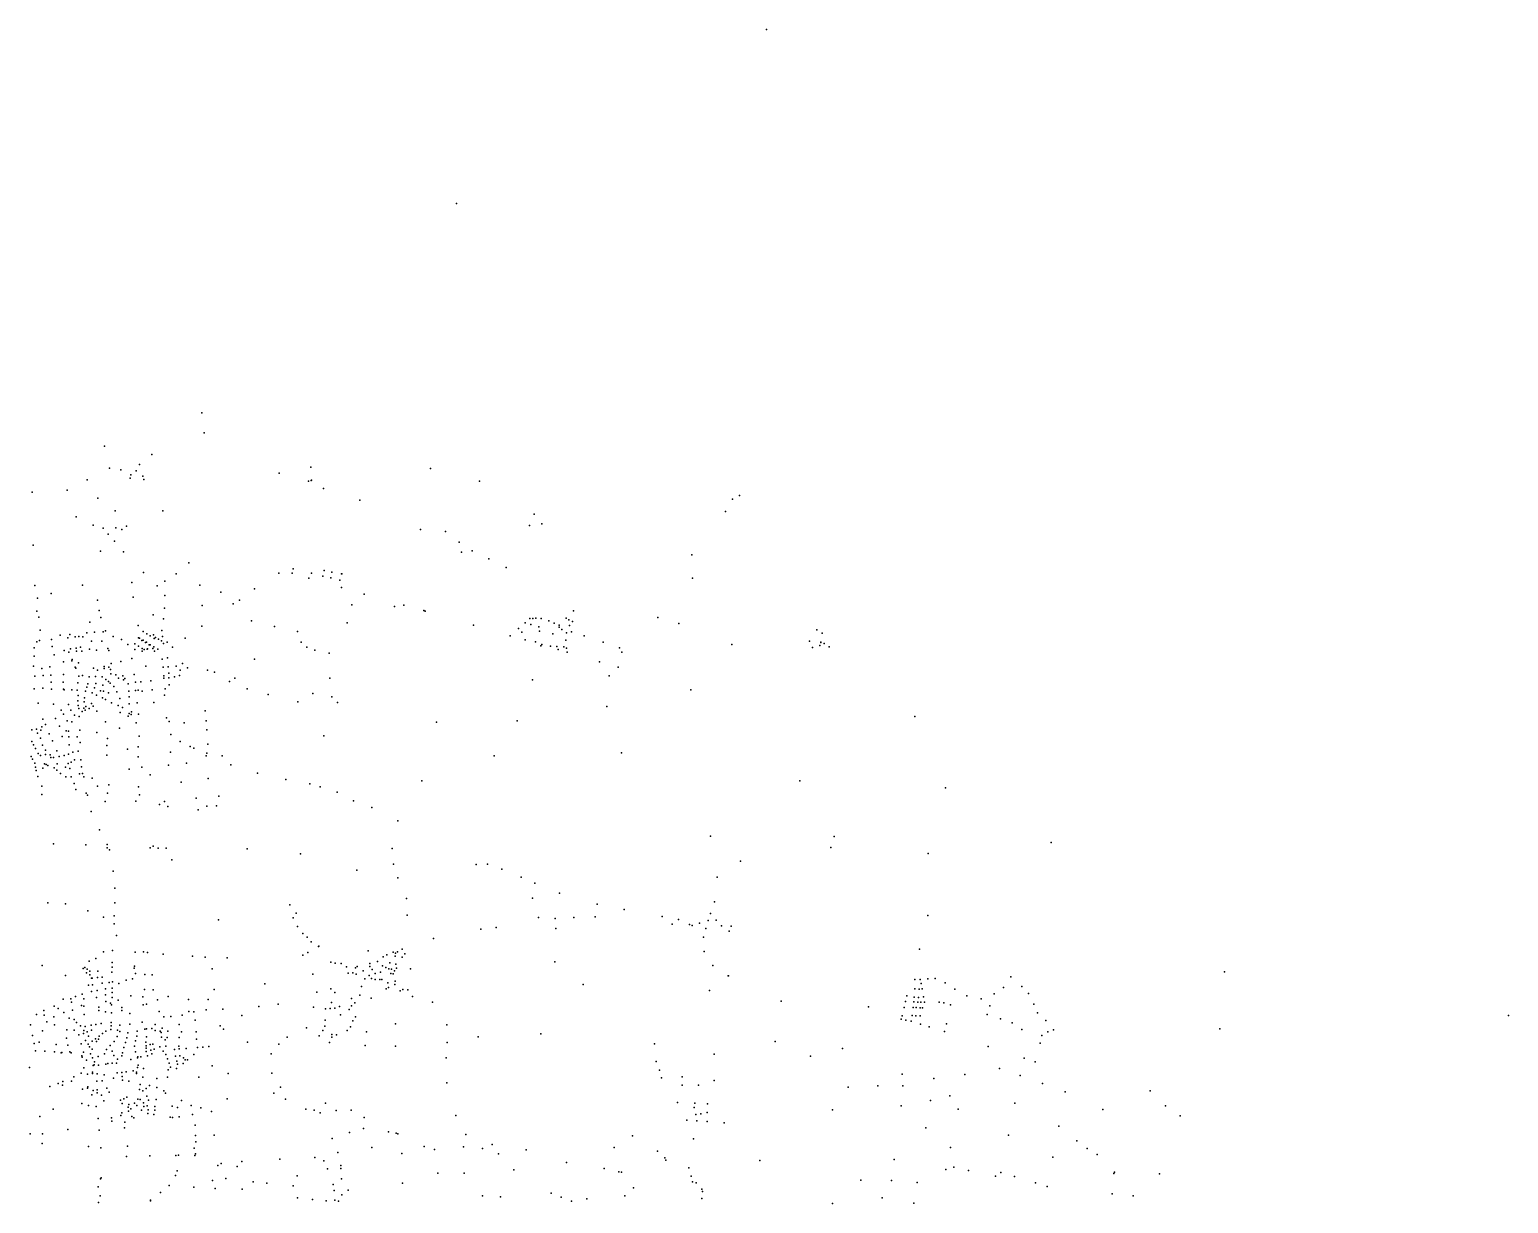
# Model space of a CAD drawing. Header units: inches. Extents: x 115360 to 163322, y 6150726 to 6189694.
# Drawn here: x 139341 to 162470, y 6169088 to 6187450 of the extents above; entities that cross this region are included whole.
import ezdxf

# ---------------------------------------------------------------- set-up
doc = ezdxf.new("R2010")
doc.units = ezdxf.units.IN
doc.header["$MEASUREMENT"] = 0
doc.layers.add('_All_', color=10, linetype='Continuous', lineweight=25)

msp = doc.modelspace()

# ---------------------------------------------------------------- linework, layer by layer
at = {"layer": '_All_'}
for p in [(150868.5977, 6187449.6944, -999), (146017.0916, 6184728.671, -999), (142033.5663, 6181454.478, 28.185), (142069.7628, 6181140.1897, 48.838), (140514.9804, 6180930.7129, -999), (141255.3757, 6180805.1179, -999), (140590.6116, 6180587.464, 20.181), (141062.2851, 6180648.2381, 20.067), (143740.942, 6180602.8094, 31.16), (145609.3492, 6180585.9607, 58.15), (140243.3848, 6180406.9082, 19.123), (140769.9334, 6180563.6212, 19.402), (140916.8224, 6180431.1773, 18.721), (140923.9754, 6180486.0173, 18.835), (141006.1363, 6180547.9323, -999), (141113.3574, 6180463.978, 19.435), (141130.602, 6180411.006, 18.419), (143244.7317, 6180512.6536, -999), (143701.248, 6180387.902, -999), (143746.135, 6180397.697, 28.884), (143748.9124, 6180400.6193, -999), (146377.5568, 6180387.7299, 74.95), (139383.091, 6180215.185, 19.429), (139927.8242, 6180245.7993, 18.76), (140406.8605, 6180120.0269, -999), (143936.8572, 6180269.3047, -999), (150444.3703, 6180161.7365, 121.63), (140682.04, 6179921.2547, 19.985), (141425.4765, 6179922.8574, -999), (144504.3597, 6180088.6488, -999), (150224.7079, 6179910.9795, 116.13), (150332.7138, 6180105.4649, 122.8), (140067.4628, 6179826.762, 18.658), (140335.0119, 6179698.2511, 19.964), (140494.505, 6179652.6256, 21.374), (140688.7273, 6179655.3439, 20.782), (140858.342, 6179682.422, 20.215), (147160.2256, 6179693.1518, 54.904), (147234.0823, 6179871.5423, 73.038), (147355.2014, 6179719.2675, 67.319), (140568.4748, 6179556.2533, 22.217), (140668.3408, 6179445.1183, 22.859), (140781.5616, 6179628.9766, 20.559), (145452.7028, 6179628.3285, 33.95), (145843.905, 6179598.1366, -999), (146058.0483, 6179432.647, -999), (139395.1237, 6179383.9276, 29.513), (140450.9466, 6179288.163, -999), (140809.4492, 6179278.533, 22.993), (146095.608, 6179275.807, 22.434), (146260.9025, 6179294.3866, -999), (149699.4506, 6179235.2086, -999), (141120.8556, 6178955.6499, 23.666), (141832.3699, 6179105.843, 19.272), (143465.0458, 6179016.651, 19.946), (143948.1689, 6178988.0522, 19.924), (144067.6393, 6178960.221, 20.707), (146526.1016, 6179173.1256, -999), (146795.1785, 6179032.7199, -999), (139425.302, 6178752.5132, 35.964), (140168.7944, 6178756.3315, 21.429), (140940.6763, 6178800.4465, 20.602), (141339.1218, 6178748.0898, 22.165), (141457.8463, 6178818.8066, 23.57), (141633.1875, 6178934.6544, 22.609), (142005.2242, 6178759.1172, 19.661), (143241.9018, 6178947.5996, 20.065), (143446.1473, 6178944.0182, 20.602), (143710.5509, 6178867.6584, 20.544), (143749.183, 6178944.6887, 19.986), (143927.8432, 6178899.7559, 20.213), (144052.0455, 6178874.7375, 20.359), (144194.0244, 6178838.3993, 20.112), (144219.3088, 6178722.2083, 20.713), (144221.6292, 6178934.0986, 20.213), (144222.2634, 6178936.2961, 20.211), (149709.4077, 6178869.742, -999), (139464.082, 6178554.4459, 36.235), (139680.225, 6178627.775, 28.452), (140402.7712, 6178523.0416, 21.442), (140963.0951, 6178569.5968, 22.007), (141457.5261, 6178599.0636, 22.072), (142329.9563, 6178647.0099, 19.501), (142626.936, 6178522.445, 19.124), (142858.7682, 6178701.782, 19.708), (144576.6131, 6178620.0891, 20.538), (139453.6979, 6178352.8727, 37.894), (139483.4567, 6178258.1598, 35.408), (140431.0524, 6178363.2419, 21.853), (141274.3788, 6178296.1279, 22.031), (141449.5436, 6178401.4842, 21.552), (142039.6593, 6178438.7876, 19.669), (142526.021, 6178464.6678, 19.927), (144380.355, 6178452.3691, 20.7), (145049.832, 6178425.35, 20.802), (145196.3852, 6178445.9654, 20.18), (145505.0458, 6178363.7143, -999), (145527.547, 6178352.639, 19.86), (147847.8144, 6178356.394, 18.851), (139507.0807, 6178056.8419, 33.397), (140281.5082, 6178181.226, 22.007), (140457.2357, 6178251.8865, 22.05), (140491.9034, 6178028.9679, 22.427), (140527.978, 6178043.596, 22.887), (140529.4356, 6178043.0272, 22.824), (141037.5508, 6178128.972, 23.514), (141117.3121, 6178032.0906, 23.2334), (141410.7709, 6178051.2895, 22.978), (141436.2307, 6178229.8004, 21.618), (142034.1047, 6178117.2382, 20.188), (142810.0958, 6178199.2625, 23.033), (143171.632, 6178110.7484, 21.411), (143529.6126, 6178035.7182, 20.998), (144306.9786, 6178170.9396, 20.13), (146285.3305, 6178133.818, 20.719), (146990.1287, 6178082.9488, 21.065), (147090.7383, 6178172.1498, 20.963), (147164.8862, 6178239.7254, 20.9), (147179.0248, 6178142.3466, 21.227), (147211.048, 6178239.2075, 21.024), (147259.1218, 6178245.0454, 20.706), (147305.0033, 6178105.228, 20.649), (147317.6442, 6178038.8644, 20.748), (147341.1542, 6178237.7189, 20.34), (147461.5537, 6178201.1117, 20.111), (147548.2255, 6178163.985, 20.056), (147624.2483, 6178135.1669, 21.197), (147625.1629, 6178102.9033, 20.264), (147666.6849, 6178063.3666, 20.287), (147734.5628, 6178240.4778, 21.666), (147773.7841, 6178218.3166, 20.876), (147783.6876, 6178126.6606, 20.6), (147818.2637, 6178031.3065, 20.078), (147834.9388, 6178188.215, 21.186), (149166.007, 6178253.394, 33.23), (149494.79, 6178159.522, 32.764), (151651.5695, 6178058.0265, 87.45), (139456.651, 6177873.4399, 44.47), (139498.3102, 6177892.8234, 41.976), (139683.4866, 6177909.661, 36.994), (139695.8023, 6177800.3009, 37.539), (139821.0628, 6177976.6217, 30.712), (139940.0631, 6177934.4477, 25.443), (139968.9296, 6177988.9501, 25.532), (140055.4614, 6177950.8912, 23.695), (140113.0296, 6177955.8972, 23.983), (140175.832, 6177948.4149, 23.749), (140236.0669, 6178013.0156, 23.027), (140311.6514, 6177880.6896, 23.372), (140356.0044, 6178021.3241, 22.792), (140469.51, 6177880.7526, 22.867), (140649.358, 6177954.225, 22.454), (140776.7284, 6177906.4757, 22.639), (140876.6163, 6177829.1484, 23.421), (140988.9467, 6177838.6748, 23.3055), (141042.8083, 6177932.624, 23.4427), (141044.1272, 6177803.6442, 23.2264), (141059.1355, 6177931.6187, 23.488), (141099.4255, 6177894.5165, 23.8026), (141115.4287, 6177898.247, 23.877), (141152.6185, 6177862.3588, 24.2433), (141171.9136, 6177864.8097, 24.3734), (141173.1246, 6177998.8703, 23.6338), (141211.476, 6177827.1501, 24.8574), (141225.7404, 6177964.7853, 24.1003), (141227.1101, 6177823.1003, 24.8521), (141279.9602, 6177979.9511, 22.877), (141289.9099, 6177926.5594, 24.7291), (141308.896, 6177942.134, 24.597), (141356.829, 6177913.585, 24.889), (141402.58, 6177886.033, 24.865), (141417.8423, 6177958.0066, 23.049), (141433.951, 6177843.89, 24.628), (141490.8848, 6177869.0723, 23.143), (141773.4393, 6177929.6498, 22.29), (143591.2465, 6177867.6169, 20.836), (146859.1101, 6177967.1912, 21.321), (147040.7281, 6178023.7253, 21.38), (147091.1496, 6177902.3436, 21.015), (147253.4153, 6177871.1086, 20.89), (147338.9095, 6177809.9922, 20.744), (147352.7323, 6177832.6628, 20.741), (147488.3046, 6177806.5482, 21.24), (147526.4182, 6177997.2119, 20.592), (147587.7927, 6177800.8169, 21.506), (147729.2866, 6177895.9229, 21.488), (147738.0585, 6178010.9714, 20.557), (148014.3154, 6177968.1268, 19.902), (148310.3767, 6177866.327, 19.615), (150323.3356, 6177831.954, -999), (151537.2334, 6177881.3905, 77.34), (151702.1289, 6177817.1164, 79.47), (151715.113, 6177864.165, 82.534), (151717.3164, 6177868.1685, -999), (151737.5096, 6178006.1406, 86.65), (151766.5972, 6177848.3799, 82.75), (139412.8945, 6177776.9036, 37.309), (139412.9669, 6177648.9807, 38.414), (139726.1276, 6177668.8399, 32.319), (139879.8702, 6177739.0204, 29.033), (139954.7774, 6177712.6009, 27.454), (139978.8464, 6177764.5544, 25.287), (140004.1223, 6177572.8218, 29.083), (140006.774, 6177594.122, 28.841), (140069.7962, 6177774.9016, 24.986), (140074.1515, 6177724.5634, 26.17), (140138.0458, 6177786.4032, 24.896), (140156.2642, 6177724.3524, 26.083), (140279.7608, 6177756.0327, 24.008), (140386.6163, 6177740.1404, 23.233), (140566.2516, 6177767.3203, 23.197), (140578.6655, 6177734.4878, 23.399), (140768.6255, 6177565.0272, 26.164), (140940.2291, 6177609.3635, 24.291), (140987.5307, 6177750.8821, 23.239), (141099.6767, 6177768.4044, 23.6371), (141101.3149, 6177727.9547, 23.958), (141131.255, 6177751.0286, 23.8863), (141181.4068, 6177756.6927, 24.4028), (141183.437, 6177763.843, 24.474), (141270.788, 6177769.316, 24.938), (141285.163, 6177792.603, 25.122), (141294.5573, 6177724.6835, 23.847), (141348.143, 6177755.426, 25.237), (141416.6717, 6177602.3792, 23.789), (141499.339, 6177620.2388, 23.447), (141576.6807, 6177789.7456, 23.209), (142859.1341, 6177601.2169, 22.126), (143678.1106, 6177788.9086, 20.949), (143803.6491, 6177744.4046, 20.616), (144026.195, 6177693.3232, 20.181), (147609.7161, 6177752.3768, 21.56), (147697.7281, 6177792.3495, 22.102), (147740.3449, 6177772.0473, 21.51), (147748.6922, 6177710.8138, 22.039), (148565.9655, 6177777.1938, 19.166), (148605.7152, 6177710.4859, 19.407), (151586.304, 6177784.1761, 73.47), (151848.1619, 6177794.3533, 79.88), (139405.0942, 6177493.3203, 41.331), (139423.077, 6177337.0704, 46.898), (139532.6788, 6177455.5497, 41.347), (139551.9295, 6177345.8, 43.846), (139657.6484, 6177481.7897, 37.198), (139673.1675, 6177348.8335, 39.607), (139871.8711, 6177561.5078, 29.318), (139873.8881, 6177362.6015, 33.07), (140053.3226, 6177477.8751, 29.566), (140062.1055, 6177460.9273, -999), (140105.5726, 6177541.8449, 27.428), (140112.2507, 6177337.4891, 27.165), (140170.5378, 6177344.9974, 26.771), (140341.3027, 6177462.503, 25.744), (140402.5744, 6177429.3557, 26.549), (140505.3743, 6177454.3187, 25.986), (140510.315, 6177488.9077, 25.91), (140580.8999, 6177474.4911, 26.008), (140608.2521, 6177437.2439, 26.274), (140613.3403, 6177373.0555, 27.322), (140617.1549, 6177531.9957, 25.032), (140690.0133, 6177355.7139, 27.319), (140798.5157, 6177341.4961, 27.134), (140975.2619, 6177359.2339, 27.408), (141158.8892, 6177492.0377, 25.228), (141430.3973, 6177474.6374, 24.349), (141442.8508, 6177339.8035, 24.725), (141510.5508, 6177479.0668, 23.83), (141520.6487, 6177380.0421, 24.602), (141636.2896, 6177489.2579, 23.58), (141685.4221, 6177344.8315, 23.214), (141694.0486, 6177427.1014, 23.645), (141730.4974, 6177533.3303, 23.195), (141810.2852, 6177466.7687, 23.138), (142122.6937, 6177430.1582, 22.145), (142234.1448, 6177396.2168, -999), (148253.2518, 6177561.1329, 20.675), (148405.994, 6177338.608, 21.304), (148545.8708, 6177477.6507, 20.981), (139411.4936, 6177137.0948, 48.008), (139549.9681, 6177147.1324, 46.766), (139679.7654, 6177242.9269, 39.835), (139685.2003, 6177130.8139, 39.783), (139867.525, 6177242.1365, 34), (139870.0889, 6177132.2374, 32.754), (139881.4146, 6177119.5397, 32.284), (140004.2985, 6177122.8225, 27.952), (140083.6832, 6177114.7157, 27.389), (140097.5589, 6177229.9083, 26.834), (140234.1326, 6177162.6945, 29.3319), (140253.887, 6177213.366, 28.334), (140273.6139, 6177324.2367, 26.975), (140354.9375, 6177150.3808, 29.8491), (140372.425, 6177329.7539, 27.735), (140379.2413, 6177220.4561, 29.6573), (140449.789, 6177105.703, 30.438), (140476.0039, 6177323.711, 28.125), (140486.5885, 6177193.9275, 29.4), (140494.7583, 6177102.1868, 30.153), (140534.7569, 6177285.0389, 27.948), (140575.278, 6177249.937, 28.598), (140600.0376, 6177227.8608, 28.991), (140661.2907, 6177173.2634, 29.339), (140732.5825, 6177303.195, 27.809), (140808.9341, 6177278.6531, 29.255), (140831.9928, 6177301.398, 27.697), (140883.2692, 6177216.3817, 27.781), (140891.6324, 6177102.1945, 28.889), (140995.5571, 6177242.5587, 27.318), (141000.3798, 6177110.8515, 28.363), (141038.812, 6177117.9408, 27.682), (141083.7871, 6177247.5038, 26.745), (141239.5775, 6177262.5962, 25.59), (141258.1429, 6177121.1473, 26.003), (141439.1961, 6177303.4512, 24.628), (141460.0891, 6177137.5712, 24.811), (141518.1284, 6177310.5226, 24.062), (141526.4049, 6177198.4464, 24.232), (141606.8411, 6177323.3421, 23.818), (142470.4038, 6177254.0541, 22.383), (142550.607, 6177302.936, 23.032), (142742.9561, 6177135.4002, 22.917), (144039.3074, 6177303.1461, 19.758), (147204.7477, 6177276.1877, -999), (149683.566, 6177123.77, 23.655), (139477.9026, 6176913.1427, 41.517), (139714.4132, 6176894.958, 43.149), (139952.2329, 6176889.7715, 32.966), (140096.9618, 6176947.0664, 33.048), (140100.7915, 6176876.3202, 34.471), (140102.2356, 6177032.7572, 30.708), (140193.808, 6176931.5636, 33.224), (140202.7342, 6176996.3093, 32.487), (140216.82, 6177098.933, 29.851), (140309.4109, 6176906.092, 33.176), (140319.761, 6177073.487, 30.408), (140385.7755, 6177037.9575, 31.165), (140479.6636, 6176993.9301, 31.427), (140528.9748, 6176971.0148, 31.662), (140573.752, 6177074.4348, 30.368), (140624.9061, 6176918.9577, 31.343), (140704.6975, 6177091.6585, 30.072), (140724.17, 6176878.185, 30.003), (140752.4176, 6176988.0969, 30.872), (140896.8076, 6177011.3873, 29.56), (140898.4815, 6176904.4037, 29.707), (141026.3598, 6176917.802, 30.268), (141101.2272, 6177100.2009, 27.131), (141283.2945, 6176924.9754, 24.973), (141452.2392, 6177040.1877, 24.728), (143074.8333, 6177048.908, 23.116), (143537.7679, 6176935.5233, 22.769), (143768.8059, 6177066.717, 22.049), (144070.798, 6177011.3339, 20.709), (144156.9691, 6176922.8193, -999), (139548.6445, 6176663.1135, 43.647), (139747.5021, 6176671.903, 42.225), (139835.491, 6176805.6134, 36.063), (139870.5595, 6176738.4741, 37.474), (139987.6831, 6176804.2464, 35.486), (140042.8192, 6176723.1751, 36.136), (140110.7086, 6176827.8379, 35.084), (140115.9338, 6176704.7893, 36.521), (140161.9922, 6176780.9699, 33.419), (140188.1214, 6176834.9042, 33.549), (140210.6121, 6176801.3768, 33.333), (140223.0414, 6176858.7144, 33.364), (140270.7603, 6176828.9917, 32.98), (140334.3948, 6176867.0608, 32.684), (140394.5399, 6176788.1069, 33.488), (140758.085, 6176769.557, 29.865), (140796.273, 6176845.234, 29.338), (140881.261, 6176708.219, 30.051), (140897.922, 6176751.301, 29.532), (140930.956, 6176733.762, 29.385), (140935.576, 6176776.848, 28.96), (141044.894, 6176738.382, 28.274), (141481.533, 6176682.2153, 25.269), (142085.6212, 6176794.5204, 23.326), (148370.8262, 6176860.7922, -999), (153184.8788, 6176704.4865, -999), (139375.0467, 6176496.1586, 49.069), (139448.1417, 6176507.0988, 49.568), (139467.0614, 6176443.479, 52.417), (139517.9487, 6176491.1026, 51.114), (139533.6487, 6176543.4626, 48.114), (139591.0722, 6176580.6693, 46.634), (139647.8215, 6176435.8207, 56.026), (139811.6438, 6176554.8927, 48.937), (139914.4119, 6176482.2821, 47.18), (139929.6985, 6176635.4909, 43.341), (139950.1296, 6176476.1333, 47.402), (140003.2135, 6176621.2265, 40.042), (140124.6616, 6176491.8664, 46.41), (140392.9093, 6176453.1853, -999), (140527.0753, 6176621.1233, -999), (140747.0346, 6176521.088, 36.741), (141008.5462, 6176603.5357, 29.16), (141525.7997, 6176627.0601, 25.582), (141551.4145, 6176420.2789, 29.762), (141761.2322, 6176607.0304, -999), (142101.6538, 6176636.6792, 24.655), (142114.4597, 6176493.2854, 26.274), (145707.8947, 6176616.1304, 24.68), (146968.7079, 6176635.8461, 21.21), (139376.8011, 6176312.7621, 54.834), (139400.071, 6176263.5976, 56.546), (139432.6822, 6176206.2596, 58.45), (139513.6724, 6176366.823, 56.47), (139543.9414, 6176257.3668, 56.612), (139588.1087, 6176176.7276, 58.771), (139697.1862, 6176323.9703, 54.483), (139851.0846, 6176389.32, 51.159), (139955.2489, 6176386.1066, 50.268), (139961.6381, 6176261.9247, 55.556), (140084.0573, 6176386.5272, 51.739), (140132.2829, 6176299.9982, 56.162), (140548.6722, 6176252.3419, 59.884), (140562.169, 6176359.6351, 57.502), (140872.8568, 6176194.1525, -999), (141041.7569, 6176228.2823, 58.516), (141053.5282, 6176395.1916, 34.96), (141698.7357, 6176312.4792, 35.108), (141851.9608, 6176237.3636, 35.233), (141910.9555, 6176207.5234, 34.454), (142128.8724, 6176271.3582, 28.477), (143944.4239, 6176400.7724, 19.85), (139366.2011, 6176077.5966, 62.574), (139387.4237, 6176038.7217, 64.514), (139421.9724, 6175976.4932, 66.944), (139474.7084, 6176124.6747, 62.229), (139512.6556, 6176096.021, 63.546), (139575.9555, 6175963.4406, 71.229), (139589.9238, 6176111.6918, 62.21), (139600.7179, 6175951.0748, 72.266), (139664.6354, 6176103.9202, 62.848), (139671.4179, 6176061.2376, 65.909), (139713.8893, 6176063.4089, 65.94), (139768.4856, 6176168.5402, 57.813), (139771.0221, 6175962.8354, 72.403), (139805.1073, 6176079.9652, 63.886), (139880.0161, 6176093.4067, 64.908), (139943.792, 6175968.82, 75.314), (139951.4264, 6176117.758, 64.33), (139993.1397, 6175989.6682, 73.218), (140015.7723, 6176144.9217, 63.196), (140042.0157, 6176024.7849, 70.777), (140099.207, 6176164.5834, 62.923), (140144.6485, 6176028.6583, 67.674), (140548.0585, 6176101.7032, 66.402), (141038.1775, 6176073.3963, 71.084), (141545.5765, 6176145.5862, 48.993), (141794.2126, 6175976.4012, -999), (142104.1383, 6176087.6819, 31.743), (142115.8338, 6176132.406, 30.461), (142351.2563, 6176090.0469, 28.499), (142488.0747, 6175949.4032, -999), (146606.014, 6176089.167, 22.459), (148598.2786, 6176137.8647, 25.095), (139434.9274, 6175913.7854, 69.549), (139443.3914, 6175859.1787, 71.275), (139472.0384, 6175765.2761, 76.734), (139548.4304, 6175897.6747, 72.549), (139628.5709, 6175935.662, 73.029), (139723.7175, 6175900.5918, 75.095), (139767.948, 6175862.8461, 77.174), (139826.439, 6175813.0179, 79.769), (139901.6747, 6175912.0333, 77.982), (139907.7912, 6175762.9788, 80.921), (139971.6095, 6175891.1288, 78.115), (139992.7189, 6175763.0072, 79.198), (140122.527, 6175809.0855, 75.425), (140151.8674, 6175918.2297, 71.518), (140170.2216, 6175814.1748, 74.19), (140190.5897, 6175759.9676, 76.443), (140318.5799, 6175742.0234, 78.395), (140900.6285, 6175878.1026, -999), (141099.4056, 6175912.1963, 82.569), (141228.1091, 6175789.9462, -999), (141515.326, 6175940.9717, 60.701), (142134.4972, 6175734.7546, 61.61), (142907.056, 6175816.5123, -999), (143348.7188, 6175718.6626, -999), (139530.6224, 6175614.8026, 80.618), (139531.5749, 6175486.3021, 82.845), (140037.1205, 6175657.0612, 82.898), (140062.6695, 6175560.5069, 83.336), (140224.6792, 6175505.9226, 85.063), (140403.3051, 6175612.485, 87.32), (140561.6667, 6175503.7467, 82.056), (140580.1437, 6175633.8666, 87.157), (141042.142, 6175603.8636, 83.059), (141710.9142, 6175676.0685, 69.265), (143724.266, 6175651.323, 26.594), (143887.2934, 6175605.384, -999), (144151.2229, 6175518.403, -999), (145475.0166, 6175700.3692, 20.47), (151390.5531, 6175696.4122, -999), (153665.8984, 6175590.0632, -999), (140249.675, 6175473.27, 86.555), (140523.8408, 6175372.4398, 91.276), (141004.1794, 6175380.1837, 86.41), (141059.6763, 6175479.1441, 85.077), (141374.1334, 6175326.0786, 90.701), (141451.1265, 6175376.5613, 93.15), (141503.7797, 6175295.2865, 93.599), (141947.6798, 6175427.9737, -999), (142114.4124, 6175303.6909, -999), (142265.771, 6175305.025, 71.416), (142299.547, 6175459.5072, -999), (144409.5439, 6175386.2039, -999), (144692.4379, 6175281.8219, -999), (140302.5372, 6175217.2087, 94.136), (141978.0492, 6175245.8682, -999), (145101.885, 6175073.8613, -999), (140432.8209, 6174929.8533, 97.423), (149989.928, 6174833.945, 23.183), (151927.0222, 6174829.0888, -999), (139713.5079, 6174710.0319, 85.752), (140222.5241, 6174697.9542, 89.815), (140555.325, 6174647.812, 98.172), (140555.9934, 6174699.9386, 99.094), (140590.5807, 6174619.1136, 98.861), (141226.9702, 6174650.611, -999), (141275.5999, 6174675.5432, -999), (141351.2499, 6174643.8442, 113.993), (141478.1864, 6174644.44, 107.893), (142742.4218, 6174636.8923, 54.914), (145009.8049, 6174640.9955, 38.491), (151875.0789, 6174654.5376, 21.05), (153396.422, 6174560.0307, -999), (155318.4559, 6174735.8744, 21.77), (141565.913, 6174463.866, 123.79), (143579.4541, 6174553.8268, 57.823), (145031.0421, 6174394.9421, 33.912), (146324.823, 6174388.245, 31.836), (146504.2483, 6174393.3286, 32.944), (150459.8791, 6174443.204, -999), (140647.8216, 6174284.8868, 89.248), (144461.7585, 6174301.9688, -999), (145098.8645, 6174178.6735, 28.189), (146725.7534, 6174316.4474, 34.051), (147027.8807, 6174193.4176, 29.688), (147244.9381, 6174095.2598, 27.258), (150096.1445, 6174190.8478, -999), (140672.0825, 6174017.5498, 86.561), (147207.14, 6173864.3057, 25.19), (147630.4498, 6173940.3233, 27.748), (139626.2583, 6173791.8876, 88.65), (139901.4647, 6173773.4827, 86.261), (140251.6268, 6173663.3825, 85.464), (140674.295, 6173791.317, 86.75), (143412.5231, 6173755.8622, 51.338), (145236.2253, 6173858.7937, 32.218), (148216.3229, 6173767.688, 26.772), (148642.6677, 6173686.8091, 31.592), (150051.0689, 6173805.6412, -999), (140495.4298, 6173567.9759, 87.725), (140661.8376, 6173462.4656, 88.722), (140665.0308, 6173588.7387, 87.981), (142296.2244, 6173523.497, 103.476), (143465.2799, 6173553.5523, 56.891), (143509.8491, 6173625.8046, 51.27), (143532.4089, 6173421.7005, 61.754), (145248.852, 6173594.4126, 36.82), (146639.0278, 6173406.0463, 26.032), (147303.0963, 6173561.9333, 23.995), (147558.9203, 6173542.1234, 24.143), (147854.0537, 6173561.3472, 26.358), (148184.6613, 6173571.0295, 23.505), (149237.266, 6173573.9776, 32.46), (149390.664, 6173457.7774, -999), (149488.8721, 6173529.1571, 28.979), (149662.7071, 6173450.6991, 28.456), (149706.212, 6173433.275, 29.462), (149821.0506, 6173469.1469, 26.01), (149951.8343, 6173515.3988, -999), (149990.6291, 6173622.4446, -999), (150079.4009, 6173516.2718, -999), (150163.4926, 6173431.5097, 39.162), (150312.7741, 6173425.7875, 36.478), (153389.4329, 6173590.1849, -999), (140699.158, 6173280.8, 90.026), (143612.9049, 6173311.9621, 64.822), (143683.1676, 6173254.1718, 66.048), (143745.0329, 6173178.8336, 64.579), (145660.9198, 6173231.8041, 38.292), (146399.5066, 6173376.5133, 28.228), (147569.5465, 6173387.8308, 27.279), (149880.12, 6173250.7677, -999), (149916.9258, 6173387.9167, -999), (150284.7799, 6173344.7482, 38.536), (140498.0443, 6173024.0514, -999), (140639.788, 6173042.5636, 87.344), (140992.1989, 6173020.1578, -999), (141120.328, 6173022.54, 97.807), (141187.4435, 6173011.1765, 98.484), (141428.833, 6172988.714, 103.903), (141891.4592, 6172952.9351, 110.766), (142089.71, 6172938.824, 109.707), (143616.0364, 6172972.1074, 57.428), (143694.7767, 6173011.3755, 61.304), (143860.8376, 6173107.4008, 59.22), (143865.767, 6173110.054, 59.196), (144636.9312, 6173041.2736, 59.05), (144871.6783, 6172945.8095, 53.822), (144929.8997, 6172975.3003, 49.055), (145027.5618, 6173020.5601, 47.064), (145058.2551, 6172957.8877, 45.507), (145063.0918, 6173001.5054, 45.108), (145095.566, 6173023.9839, 43.813), (145167.0617, 6172937.9807, 43.996), (145167.2562, 6173067.0011, 41.768), (145208.0943, 6172993.723, 41.822), (149893.778, 6173029.1685, -999), (153259.4744, 6173065.6032, -999), (139538.235, 6172809.2754, 68.31), (140177.2777, 6172761.3406, 80.306), (140202.9301, 6172780.4103, 81.571), (140241.9998, 6172749.8873, 80.117), (140271.0069, 6172877.8042, 82.771), (140284.338, 6172722.8382, 79.744), (140377.108, 6172921.254, -999), (140410.657, 6172721.3822, 82.575), (140632.2974, 6172783.6732, 86.326), (140633.8213, 6172856.9392, 86.448), (140977.0168, 6172767.7909, 94.347), (140983.652, 6172799.536, 94.374), (142197.9362, 6172759.8308, 107.374), (142430.065, 6172931.278, 103.155), (144050.8635, 6172861.2888, 54.849), (144122.3245, 6172844.9148, 53.78), (144216.2232, 6172838.5482, 54.906), (144299.612, 6172788.6494, 57.554), (144439.6762, 6172770.7338, 55.518), (144467.234, 6172792.289, 54.684), (144555.9614, 6172724.0747, 57.654), (144664.3326, 6172793.5745, 54.604), (144664.3899, 6172841.2895, 52.137), (144698.3489, 6172747.5963, 57.718), (144781.9727, 6172871.239, 54.973), (144830.0307, 6172707.1911, 57.737), (144861.6643, 6172803.0126, 55.673), (144914.5282, 6172775.9448, 55.059), (144960.5082, 6172755.2221, 54.125), (144974.9279, 6172851.4041, 50.788), (145001.935, 6172749.7644, 53.197), (145046.9566, 6172727.0743, 52.048), (145070.4046, 6172828.8087, 49.464), (145078.45, 6172769.6016, 51.525), (145296.8446, 6172759.8378, 39.6), (147554.6354, 6172867.7993, 24.578), (150029.2488, 6172807.3197, -999), (158031.7363, 6172712.3391, 21.54), (139904.2787, 6172653.2455, 76.367), (140232.7008, 6172695.1691, 78.032), (140265.3088, 6172500.1307, 76.087), (140282.7956, 6172661.5159, 79.907), (140310.8806, 6172612.1971, 81.159), (140317.9566, 6172608.9147, 81.225), (140327.6046, 6172509.0145, 78.751), (140405.4922, 6172621.3111, 82.889), (140474.2261, 6172530.7665, 83.766), (140477.6452, 6172626.8697, 85.004), (140583.3801, 6172543.8204, 86.169), (140629.9749, 6172704.7794, 86.171), (140635.5937, 6172553.5868, 86.759), (140735.5601, 6172529.4072, 86.797), (140852.2864, 6172581.0601, -999), (140950.1568, 6172601.0237, -999), (140998.6562, 6172685.234, 95.015), (141144.872, 6172666.9808, 97.794), (141257.3674, 6172660.8613, 100.46), (143022.024, 6172523.455, 75.977), (143770.8564, 6172672.586, 56.052), (144325.8522, 6172689.372, 56.648), (144394.3669, 6172696.0438, 60.733), (144446.4824, 6172675.8134, 59.949), (144532.2036, 6172479.6354, 50.99), (144583.1013, 6172599.7346, 53.566), (144653.0204, 6172654.2143, 57.908), (144689.8064, 6172607.6522, 58.27), (144745.3961, 6172590.577, 58.012), (144745.5426, 6172682.182, 58.077), (144816.8402, 6172588.1839, 57.46), (144851.8739, 6172588.5234, 57.095), (144941.7561, 6172539.3553, 56.357), (144990.5304, 6172681.9318, -999), (144993.1909, 6172686.4479, 56.782), (145028.174, 6172677.8421, 53.51), (145055.0364, 6172513.5835, 54.46), (145058.1718, 6172563.599, 51.116), (147997.7761, 6172512.2407, 27.52), (150266.8523, 6172648.6338, 29.97), (150270.5454, 6172646.2298, 29.642), (153185.5897, 6172592.2165, 25.065), (153271.5822, 6172592.4541, 27.759), (153285.7748, 6172525.3247, 32.506), (153387.7652, 6172600.7441, 28.285), (153504.9515, 6172603.9989, 29.667), (153658.6985, 6172538.9279, 31.419), (154686.2796, 6172630.9817, -999), (154858.9209, 6172480.1539, 37.85), (139865.0699, 6172283.8483, 76.368), (139986.4827, 6172289.8638, 77.685), (140061.381, 6172324.265, 77.493), (140165.4208, 6172362.8031, 77.044), (140190.9889, 6172286.6775, 74.743), (140309.9575, 6172401.0665, 77.549), (140389.8569, 6172308.6287, 82.568), (140396.0879, 6172416.6459, 81.49), (140527.8618, 6172445.2993, 83.954), (140530.4296, 6172348.3169, 83.479), (140533.0894, 6172248.7983, 84.016), (140632.6274, 6172310.1455, 90.38), (140633.1438, 6172389.4835, 88.127), (140633.6716, 6172455.8875, 87.149), (140725.3477, 6172269.4696, 95.797), (140922.3815, 6172333.2852, 91.821), (141111.9499, 6172318.6802, 101.812), (141137.9706, 6172435.3005, 102.877), (141275.4408, 6172429.5024, 106.676), (141344.1637, 6172270.9035, 98.169), (141510.024, 6172323.827, 99.8), (141828.453, 6172275.784, 98.151), (142134.246, 6172275.788, 93.038), (142229.8152, 6172432.9483, 94.16), (143831.5566, 6172390.8967, 65.873), (144055.2875, 6172446.0802, 57.348), (144116.125, 6172384.507, 58.198), (144375.8508, 6172291.9512, 57.848), (144503.9594, 6172346.8095, 53.743), (144685.8006, 6172298.5527, 53.276), (144916.741, 6172443.082, 51.403), (144955.912, 6172464.26, 52.122), (145139.778, 6172414.9206, 46.7419), (145180.3451, 6172436.3283, 46.0435), (145255.1929, 6172427.5867, 44.404), (145327.767, 6172325.415, 41.366), (149974.648, 6172416.688, 22.944), (151096.0137, 6172253.7992, 21.661), (153039.8419, 6172248.1985, 26.147), (153062.7516, 6172336.5809, 25.559), (153177.5674, 6172315.502, 27.162), (153184.158, 6172446.8465, 26.809), (153241.3755, 6172309.8329, 28.771), (153253.029, 6172437.961, 28.289), (153298.7126, 6172446.3897, 31.221), (153324.2526, 6172321.0681, 33.065), (153809.6449, 6172437.6842, 35.289), (154001.4602, 6172335.6321, 36.17), (154225.635, 6172287.0233, 36.47), (154428.5203, 6172367.1147, 36.13), (154575.721, 6172467.4858, 37.19), (154963.9082, 6172371.2003, 37.95), (139448.0634, 6172045.4125, 63.662), (139563.9341, 6172104.197, 69.271), (139569.6728, 6172034.4927, 67.373), (139723.4053, 6172174.1574, 73.929), (139788.067, 6172136.8528, 74.15), (139879.3087, 6172075.9412), (139995.9669, 6172234.9557, 77.834), (140013.734, 6172112.3883, 70.139), (140150.8708, 6172183.3768, 72.148), (140188.8667, 6172173.8442, 73.797), (140196.8993, 6172041.0247, 75.805), (140422.0505, 6172103.0574, 85.832), (140424.4129, 6172158.538, 83.975), (140529.9016, 6172086.1738, 88.238), (140605.591, 6172218.233, 90.513), (140620.9764, 6172068.296, 87.476), (140624.2416, 6172195.2941, 90.554), (140782.6011, 6172153.7058, 92.531), (140785.6575, 6172107.4743, 88.204), (140910.2825, 6172059.9875, 88.851), (141119.6307, 6172192.9652, 92.967), (141170.105, 6172205.22, 94.397), (141365.9331, 6172091.0985, 94.65), (141727.6622, 6172034.4909, 94.322), (141830.7838, 6172088.1839, 93.644), (141910.5885, 6172087.0467, 92.007), (142104.7081, 6172116.7286, -999), (142361.5847, 6172127.0297, 88.229), (142362.133, 6172126.816, 88.115), (142661.42, 6172028.24, 78.02), (142928.91, 6172167.69, 72.681), (143226.58, 6172203.349, 67.345), (143782.4963, 6172159.5634, 63.527), (143966.971, 6172133.519, 60.603), (144041.14, 6172137.863, 59.879), (144065.464, 6172230.814, 58.699), (144116.09, 6172139.628, 59.955), (144188.845, 6172167.5226, 60.064), (144206.3645, 6172039.134, 60.094), (144338.4406, 6172121.1355, 54.807), (144376.165, 6172176.445, 54.887), (144428.8408, 6172223.3206, 53.874), (145643.706, 6172233.29, 36.493), (152460.1613, 6172164.4213, 27.059), (152990.211, 6172023.684, 26.712), (153020.7879, 6172150.4636, 26.934), (153145.763, 6172027.3144, 26.316), (153160.1683, 6172150.3168, 26.692), (153169.8697, 6172242.5337, 27.833), (153202.1289, 6172022.1294, 26.923), (153206.0318, 6172151.1677, 26.982), (153235.0292, 6172238.0038, 28.505), (153269.4337, 6172145.7463, 32.889), (153271.7914, 6172021.1373, 30.802), (153282.1637, 6172234.7665, 30.855), (153306.796, 6172149.795, 34.624), (153337.4299, 6172234.6379, 33.091), (153567.1952, 6172237.9836, 35.477), (153639.7271, 6172226.9288, 35.798), (153741.8671, 6172195.1896, 36.78), (154319.742, 6172042.9616, 37.03), (154358.5897, 6172179.7881, 37.22), (155046.0916, 6172203.1807, 36.43), (155103.3579, 6172067.2268, 28.65), (162470.3174, 6172029.2703, -999), (139354.6886, 6171881.4727, 55.537), (139544.4934, 6171787.7874, 62.016), (139611.9034, 6171930.169, 67.499), (139719.675, 6172004.3829, 70.496), (139732.0515, 6171879.0543, 69.416), (139923.7683, 6171800.957, 71.97), (139958.9625, 6171985.6663, 69.958), (140039.6841, 6171965.649, 71.502), (140040.842, 6171800.285, 74.912), (140074.904, 6171917.0226, 73.075), (140139.0706, 6171867.6122, 76.274), (140189.8395, 6171791.2103, 78.785), (140209.2763, 6171854.757, 78.52), (140304.2094, 6171873.8035, 80.821), (140311.2309, 6171796.8909, 82.676), (140376.7011, 6171887.0809, 82.983), (140462.0605, 6171902.5786, 85.566), (140536.1309, 6171783.7034, 88.287), (140612.9184, 6171809.6762, 90.116), (140617.1725, 6171866.8384, 89.894), (140618.7504, 6171917.552, 89.28), (140717.2134, 6171795.9241, 89.228), (140753.427, 6171874.6312, 91.732), (140907.197, 6171893.467, 98.43), (141021.3463, 6171784.3293, 90.297), (141103.0149, 6171923.3488, 92.768), (141144.15, 6171813.5107, 89.45), (141168.7118, 6171816.897, 88.596), (141251.4684, 6171823.6223, 85.686), (141307.3979, 6171885.3042, 85.352), (141307.4829, 6171790.8608, 81.696), (141384.2131, 6171782.0239, 80.864), (141417.1478, 6171827.2262, 80.752), (141440.2239, 6172005.5482, 93.637), (141501.775, 6171784.1984, 77.018), (141552.9856, 6172009.22, 94.043), (141679.4255, 6171886.9538, 89.457), (141932.5887, 6171953.8135, 88.312), (142322.437, 6171868.223, 78.568), (142374.55, 6171813.42, 75.82), (143672.4035, 6171832.4663, 71.759), (143925.1537, 6171790.1669, 65.691), (143959.8737, 6171862.636, 61.828), (143965.916, 6171956.704, 62.066), (144307.0602, 6171794.1609, 59.801), (144358.0497, 6171851.3425, 57.263), (144396.5629, 6171945.7738, 60.575), (144438.5577, 6172005.968, 56.316), (145066.662, 6171899.323, 42.284), (145869.1702, 6171882.6912, -999), (152974.8872, 6171969.951, 26.76), (153046.4148, 6171954.7896, 26.501), (153128.3232, 6171940.0886, 25.835), (153277.0514, 6171892.1974, 26.868), (153409.1927, 6171848.5731, 28.615), (153680.1355, 6171897.7255, 35.632), (154526.5675, 6171975.209, 37.66), (154709.9012, 6171913.8961, 37.77), (154858.2101, 6171805.778, 38.9), (155236.3009, 6171949.598, 20.42), (155356.7022, 6171803.2619, 20.32), (157957.3439, 6171818.9067, -999), (139386.9667, 6171714.4709, 52.945), (139411.9777, 6171590.738, 51.079), (139489.6131, 6171611.9508, 54.046), (139758.652, 6171574.8984, 64.842), (139916.8358, 6171674.1, 71.805), (139937.6766, 6171565.3905, 71.868), (140109.8523, 6171722.4033, 78.169), (140146.7375, 6171586.4574, 77.876), (140182.0932, 6171747.0272, 79.657), (140218.0861, 6171636.0143, 80.415), (140240.8915, 6171772.9725, 81.408), (140255.8978, 6171580.0025, 78.656), (140262.085, 6171705.9338, 81.829), (140318.1888, 6171624.7199, 80.652), (140371.1764, 6171663.0394, 82.446), (140387.5001, 6171621.5156, 80.133), (140420.187, 6171657.727, 81.968), (140427.0621, 6171704.0095, 84.424), (140481.9955, 6171743.9347, 86.111), (140601.827, 6171559.2305, 80.953), (140664.582, 6171622.9276, 83.98), (140713.1512, 6171698.7043), (140753.241, 6171775.8934, 88.591), (140843.1802, 6171607.5458, 82.654), (140864.2781, 6171679.4786, 87.016), (140879.8065, 6171757.5334, 90.086), (141000.1773, 6171631.5276, 83.037), (141018.2817, 6171704.7143, 87.1), (141158.7861, 6171612.4225, 77.897), (141162.1747, 6171554.2675, 74.99), (141171.9186, 6171693.711, 80.266), (141228.0241, 6171574.8663, 73.343), (141268.4259, 6171581.1495, 73.762), (141399.0794, 6171761.6676, 78.195), (141402.5002, 6171686.5387, 78.223), (141463.6927, 6171645.7584, 75.692), (141495.2853, 6171684.304, 74.35), (141678.3097, 6171685.5821, 74.761), (141716.5822, 6171771.3196, 81.857), (141946.6781, 6171769.6713, 79.264), (141951.8311, 6171659.5773, 71.249), (142748.4202, 6171609.6565, 83.364), (143240.1667, 6171579.2973, 89.413), (143368.2146, 6171690.7016, 88.129), (143872.5356, 6171709.6653, 73.155), (144031.0063, 6171603.9642, 72.08), (144068.7657, 6171729.5798, 67.738), (144069.5086, 6171688.3802, 69.158), (144141.6762, 6171722.8148, 65.817), (144587.9019, 6171559.8635, 53.124), (144610.654, 6171769.889, 58.476), (145869.6829, 6171604.2884, -999), (146358.5336, 6171693.439, -999), (147339.3321, 6171739.0415, -999), (149112.6569, 6171581.8884, -999), (151002.6034, 6171621.7344, 22.19), (153652.0727, 6171774.6341, 28.218), (155146.1366, 6171596.9403, 38.96), (155175.3914, 6171717.0353, 38.29), (155266.2708, 6171772.7354, 32.88), (139435.1253, 6171476.134, 48.052), (139580.553, 6171467.8787, 53.061), (139729.4296, 6171458.3349, 59.76), (139835.4409, 6171443.4609, 64.4), (139848.2406, 6171450.7795, 65.121), (139969.059, 6171457.9755, 72.472), (139990.8266, 6171441.6767, 71.54), (140159.2735, 6171396.9742, 73.02), (140164.1204, 6171374.3806, 72.778), (140184.2222, 6171455.6997, 74.173), (140228.887, 6171328.0359, 72.251), (140280.7847, 6171535.9922, 76.74), (140294.9332, 6171426.1294, 75.341), (140317.719, 6171502.4703, 76.989), (140323.7407, 6171365.6474, 73.84), (140416.0263, 6171385.4306, 74.778), (140515.1116, 6171430.1049, 75.314), (140546.5675, 6171497.8104, 78.282), (140634.5875, 6171468.022, 78.338), (140659.2221, 6171400.5288, 73.843), (140718.6422, 6171343.9578, 69.331), (140784.717, 6171395.1496, 71.063), (140794.8846, 6171441.8869, 74.936), (140817.0591, 6171525.4904, 80.073), (140923.3922, 6171337.2912, 71.194), (140979.6464, 6171549.3206, 79.071), (140998.8284, 6171459.9914, 74.325), (141030.208, 6171365.165, 70.966), (141032.118, 6171381.1753, 71.452), (141081.777, 6171381.82, 70.561), (141163.1177, 6171514.7129, 72.791), (141166.6303, 6171462.6074, 70.167), (141183.256, 6171398.078, 69.83), (141239.6595, 6171484.9236, 69.852), (141255.0796, 6171430.0557, 69.733), (141288.9032, 6171501.0719, 70.368), (141377.8853, 6171535.8926, 70.653), (141430.5475, 6171467.6283, 69.069), (141470.2059, 6171546.2183, 69.331), (141471.0514, 6171415.8926, 66.539), (141497.5075, 6171349.4866, 65.111), (141607.4633, 6171494.461, 68.282), (141622.7106, 6171393.6023, 65.597), (141676.3292, 6171547.1534, 70.286), (141680.8304, 6171503.349, 68.154), (141693.7045, 6171396.5175, 65.998), (141750.7716, 6171363.673, 71.716), (141774.147, 6171333.161, 70.102), (141788.0606, 6171511.7319, 68.103), (141812.1059, 6171334.3867, 68.312), (141909.0461, 6171414.7152, 68.386), (141966.7836, 6171526.9638, 69.152), (142053.1943, 6171532.8016, 70.054), (142146.8987, 6171542.2782, 71.513), (143118.97, 6171426.913, 82.282), (145066.7948, 6171547.5092, 49.688), (145859.2044, 6171363.8119, 35.924), (150045.901, 6171424.1996, 32.693), (151552.6083, 6171389.9396, 23.46), (152056.0245, 6171510.3187, 23.66), (154335.7326, 6171544.0904, 33.63), (154896.8978, 6171361.8875, 38.54), (139341.1731, 6171212.2953, -999), (140150.346, 6171122.785, 60.092), (140188.1492, 6171206.42, -999), (140191.3739, 6171206.8145, 87.41), (140247.498, 6171111.629, 64.732), (140323.5461, 6171117.9152, 67.414), (140325.9305, 6171139.1095, 67.46), (140326.125, 6171140.928, 67.78), (140337.1965, 6171243.5302, 70.721), (140353.37, 6171255.769, 71.312), (140359.0148, 6171303.5063, 72.029), (140400.5712, 6171112.4776, 66.066), (140418.8029, 6171250.6331, 71.154), (140505.7072, 6171098.1047, 66.188), (140533.2109, 6171263.4722, 70.839), (140562.8643, 6171276.7945, 70.457), (140633.0361, 6171281.7012, 70.104), (140698.3468, 6171283.9229, 68.736), (140710.5373, 6171128.3633, 66.625), (140782.347, 6171134.8504, 66.532), (140852.4563, 6171143.7615, 67.209), (140963.3638, 6171159.4295, 66.103), (141011.738, 6171143.022, 65.417), (141015.2614, 6171122.6173, 64.708), (141030.781, 6171211.892, 66.861), (141041.9713, 6171248.0297, 67.432), (141123.872, 6171200.825, 65.581), (141509.5779, 6171175.3893, 65.217), (141526.9617, 6171281.8409, 64.22), (141544.9657, 6171217.7484, 65.055), (141636.5621, 6171200.0263, 66.758), (141643.5957, 6171313.683, 65.425), (141656.818, 6171267.429, 65.273), (141742.4147, 6171278.2573, 68.129), (142198.8889, 6171239.6331, 71.064), (142448.47, 6171119.838, 75.695), (143131.891, 6171124.287, 95.836), (149140.7587, 6171310.0379, -999), (149192.515, 6171172.169, 31.846), (152987.3029, 6171109.94, 32.564), (153969.7794, 6171104.3181, 35.96), (154510.1603, 6171200.0995, 33.57), (155068.1386, 6171305.1341, 38.91), (139655.7712, 6170917.3624, 45.042), (139789.756, 6170962.8453, 46.317), (139858.649, 6170938.714, 47.403), (139861.1982, 6170994.3036, 47.439), (139996.6969, 6170999.8513, 49.566), (140034.0731, 6171068.1864, 52.31), (140166.3584, 6170873.4513, 49.061), (140247.937, 6170892.017, 50.823), (140253.8343, 6170912.5597, 51.082), (140338.2124, 6170856.5286, 52.239), (140391.108, 6170998.4607, 58.892), (140397.6617, 6170864.6248, 54.81), (140476.9414, 6171005.5179, 61.252), (140547.668, 6170888.7647, 59.794), (140655.9737, 6171044.6878, 62.573), (140790.101, 6171073.801, 63.458), (140794.5528, 6171017.8079, 61.31), (140895.929, 6170998.007, 62.005), (141062.15, 6170870.37, 66.318), (141068.83, 6170946.596, 65.939), (141115.027, 6171061.189, 65.095), (141162.4999, 6170887.1457, 67.4501), (141215.7043, 6170933.2697, 67.743), (141331.722, 6170900.0627, 71.208), (141332.8543, 6171044.354, 64.631), (141500.808, 6171065.004, 67.144), (141990.11, 6171061.9876, 80.762), (143264.5557, 6170906.5619, 114.939), (145866.3297, 6170974.0335, 36.156), (149225.1687, 6171054.7543, 31.126), (149545.2478, 6171070.1174, 32.81), (149546.9336, 6170935.6508, 32.183), (149804.4035, 6170937.9692, 31.05), (150047.9934, 6171008.9137, -999), (152145.0972, 6170904.1846, 26.05), (152608.2771, 6170924.7211, 31.54), (152996.5745, 6170926.0967, 34.568), (153485.9291, 6171039.5234, 33.94), (154831.5831, 6171086.4332, 34.89), (155182.4461, 6170961.2866, 37.82), (140159.4688, 6170652.0001, 45.252), (140312.989, 6170784.5003, 49.995), (140397.9092, 6170817.4946, 54.121), (140467.7092, 6170780.2468, 52.876), (140500.0507, 6170694.1784, 50.731), (140584.6725, 6170829.3898, 53.675), (140764.126, 6170702.038, 57.098), (140791.439, 6170649.302, 58.631), (140813.046, 6170723.345, 60.227), (140861.18, 6170748.259, 63.869), (140894.7773, 6170635.287, 63.608), (140982.1215, 6170656.5537, 65.9458), (141032.9951, 6170719.1539, 66.136), (141072.456, 6170715.2207, 66.797), (141111.4529, 6170850.831, 67.869), (141121.0747, 6170662.3092, 68.2182), (141173.8689, 6170767.3861, 68.6183), (141203.4658, 6170704.1762, 71.0004), (141323.4508, 6170711.9787, 73.014), (141438.4531, 6170851.3161, 74.769), (141464.7307, 6170814.106, 76.228), (141717.2263, 6170696.7466, 75.536), (142431.67, 6170726.125, 91.89), (143161.6025, 6170813.6646, 116.25), (143341.9055, 6170719.8422, 105.096), (143969.262, 6170654.827, 99.121), (149473.3178, 6170666.3538, 31.795), (149743.2051, 6170657.3269, 32.273), (149942.6, 6170648.0664, 33.043), (153431.1052, 6170699.8782, 33.43), (153731.8609, 6170769.5087, 38.84), (154752.8377, 6170657.5598, 38.17), (155537.9858, 6170834.2676, 36.61), (156868.771, 6170848.933, 38.93), (139502.7224, 6170448.5447, 40.537), (139709.5505, 6170560.0802, -999), (140263.5979, 6170619.9592, 45.363), (140381.0738, 6170604.6354, 47.581), (140416.0098, 6170414.7401, 47.621), (140623.5163, 6170426.7659, 52.591), (140769.6903, 6170460.477, 58.125), (140781.777, 6170503.439, 58.951), (140884.5295, 6170595.0557, 62.898), (140886.9324, 6170532.6705, 63.088), (140923.2011, 6170565.2556, 63.6255), (140939.9523, 6170447.8415, 61.24), (140970.6891, 6170424.3141, 61.982), (141021.0998, 6170621.3397, 65.6864), (141091.6084, 6170547.3379, 66.8167), (141126.039, 6170604.826, 68.153), (141181.2493, 6170616.167, 69.32), (141191.7262, 6170495.1913, 66.4353), (141195.0914, 6170551.1617, 68.4309), (141286.83, 6170476.2777, 66.3438), (141299.1655, 6170547.3113, 68.896), (141299.5309, 6170603.445, 70.811), (141538.4391, 6170437.8121, 67.216), (141573.375, 6170606.529, 72.146), (141577.585, 6170433.122, 67.896), (141655.948, 6170590.716, 71.72), (141678.624, 6170442.125, 69.546), (141867.3401, 6170617.2292, 76.372), (141891.2779, 6170477.9306, 74.473), (142019.2013, 6170585.0254, 84.852), (142188.0893, 6170526.3897, 84.986), (143663.2172, 6170561.1371, -999), (143792.733, 6170547.49, 96.255), (143887.4303, 6170507.2847, -999), (144135.8083, 6170539.2642, -999), (144370.7183, 6170544.9849, -999), (144571.8029, 6170432.4301, -999), (146006.9319, 6170465.24, 43.59), (149732.9919, 6170586.2592, 32.006), (149762.5525, 6170477.0309, 30.768), (149837.1967, 6170489.1663, 32.525), (149937.3452, 6170509.3112, 31.885), (151900.2012, 6170550.9047, -999), (152974.9947, 6170612.1132, 31.576), (153866.62, 6170559.8968, 39.31), (156127.2864, 6170557.9096, 37.92), (157109.4104, 6170615.9494, -999), (157334.6745, 6170457.2871, -999), (139348.3901, 6170174.4082, 34.543), (139545.4203, 6170176.7494, 38.845), (139939.896, 6170246.0061, -999), (140429.2833, 6170234.6618, 49.743), (140628.7359, 6170374.2955, 53.817), (140823.35, 6170268.732, 58.011), (140832.5721, 6170358.2039, 58.044), (141932.506, 6170312.0056, 73.153), (144343.8736, 6170196.4072, -999), (144565.5137, 6170260.8812, -999), (144953.6812, 6170209.6128, -999), (145075.108, 6170185.21, 71.306), (145100.273, 6170176.517, 67.276), (146164.3804, 6170163.9155, 41.01), (149621.136, 6170391.5159, 29.997), (149776.0263, 6170379.1864, 29.475), (149941.0608, 6170369.1034, 30.541), (150202.2854, 6170348.2204, -999), (153358.7872, 6170272.0373, 33.19), (155438.5249, 6170294.7489, 38.17), (139540.1873, 6170023.7713, 36.642), (140263.5157, 6169976.3184, 43.242), (140456.1659, 6169955.5197, -999), (140873.6923, 6169984.496, 58.638), (141913.4804, 6169952.8171, 70.186), (141936.5888, 6170151.0723, 71.484), (141939.251, 6170053.0417, 72.28), (142225.6239, 6170154.5244, 78.763), (144073.8241, 6170105.4391, -999), (144691.4691, 6169962.5198, -999), (145515.1461, 6169977.3377, 63.751), (146128.9537, 6169973.1812, 47.61), (146427.0976, 6169944.2531, 43.76), (146573.9277, 6170010.0477, 41.259), (148486.0375, 6169960.4174, -999), (148769.1167, 6170143.7108, -999), (149724.7403, 6170099.626, 29.547), (153744.6132, 6169964.8023, 36.57), (154651.906, 6170154.3601, 40.5), (155722.7651, 6170067.3205, 37.8), (155881.1779, 6169945.944, 38.42), (140857.1252, 6169821.2544, -999), (141222.3807, 6169830.3934, -999), (141628.3989, 6169835.9661, 66.32), (141672.9137, 6169843.5261, 65.434), (141927.1674, 6169839.1973, 69.713), (141937.8202, 6169863.2451, 70.565), (142339.6465, 6169714.5943, -999), (142661.3173, 6169745.2831, -999), (143255.9409, 6169781.9863, -999), (143802.5557, 6169805.0398, -999), (143942.6828, 6169753.0869, 88.814), (144163.1288, 6169881.9684, -999), (145164.245, 6169870.9769, 72.36), (145676.3449, 6169929.4595, 59.48), (146672.951, 6169861.8712, 44.261), (147107.9877, 6169926.8749, -999), (147737.7052, 6169727.3368, -999), (149162.1159, 6169905.3655, -999), (149276.8072, 6169801.7996, 30.388), (149294.5879, 6169763.3697, 30.292), (150760.6262, 6169758.5791, -999), (152861.4207, 6169772.8369, 30.582), (155346.0217, 6169810.9616, 40.73), (156038.7827, 6169851.0181, 38.91), (140448.255, 6169474.687, 45.894), (140458.9852, 6169485.7946, -999), (141624.5409, 6169526.2676, 66.155), (141648.6263, 6169596.9026, 67.427), (142287.5717, 6169682.059, -999), (142409.9017, 6169477.165, -999), (142585.9253, 6169666.5597, -999), (143525.8272, 6169521.8236, 77.708), (143999.996, 6169628.2415, 87.984), (144207.0594, 6169635.4762, 92.535), (144211.5492, 6169683.3978, -999), (144218.9944, 6169471.9528, 82.539), (145728.7618, 6169558.8076, -999), (146138.4078, 6169560.6215, 74.42), (146916.0254, 6169613.1986, 43.297), (148330.1601, 6169633.9429, -999), (148554.7295, 6169582.0938, 31.19), (148600.298, 6169574.541, 31.447), (149652.7889, 6169643.9787, 29.766), (149689.7286, 6169513.4178, 30.5), (153669.9744, 6169615.9911, 31.07), (153798.8932, 6169654.8549, 32.14), (154025.3816, 6169603.4469, 36.86), (154450.5982, 6169515.8294, 39.99), (154532.4529, 6169571.6118, 40.82), (154745.2318, 6169510.3555, 43.25), (156300.7799, 6169557.8244, 48.054), (156311.389, 6169574.157, 47.02), (157015.1759, 6169548.576, 39.55), (140412.3841, 6169349.5052, -999), (141388.3303, 6169258.407, -999), (141525.0294, 6169365.7531, -999), (141911.3105, 6169339.5647, -999), (142202.5998, 6169446.8536, -999), (142245.261, 6169319.5189, -999), (142665.1448, 6169308.9941, -999), (142837.7408, 6169425.7599, -999), (143053.8525, 6169406.0962, -999), (143464.4178, 6169365.1816, 72.091), (144089.0098, 6169381.4797, 79.264), (144103.5972, 6169288.1091, 74.407), (144326.1969, 6169295.6245, 75.42), (145173.6049, 6169404.6237, -999), (147500.7978, 6169248.8646, 40.646), (148787.3137, 6169334.0524, 31.053), (149706.937, 6169426.958, 32.223), (149764.2177, 6169408.6709, 31.944), (149855.8737, 6169308.1514, 31.744), (149864.0069, 6169273.3172, 31.919), (152342.7643, 6169453.2377, 27.21), (152821.2627, 6169445.6255, 32.054), (153223.6227, 6169413.939, 32.69), (155071.6228, 6169411.836, 42.62), (155255.4503, 6169354.7355, 40.42), (156274.4213, 6169239.5367, -999), (140419.6486, 6169101.3233, -999), (140446.2986, 6169208.2637, -999), (141233.7235, 6169139.1093, -999), (141234.2678, 6169127.5616, 68.048), (143533.8885, 6169176.9554, 67.038), (143763.6684, 6169151.5496, 64.713), (143978.5161, 6169130.3178, 65.201), (144113.8305, 6169139.9009, 67.522), (144172.7895, 6169121.246, 67.278), (144225.6019, 6169224.4686, 71.809), (146425.5745, 6169204.1153, -999), (146704.441, 6169191.219, -999), (147657.0497, 6169186.2178, 38.662), (147818.7158, 6169121.1723, 41.006), (148057.402, 6169160.8298, 40.594), (148652.3558, 6169206.8227, 31.181), (149855.1947, 6169163.6169, 31.21), (151901.4558, 6169087.6443, 25.33), (152675.7432, 6169175.7016, 28.34), (153171.4516, 6169091.8826, 31.93), (156603.4055, 6169204.1116, 42.33)]:
    msp.add_point(p, dxfattribs=at)

doc.saveas('drawing.dxf')
